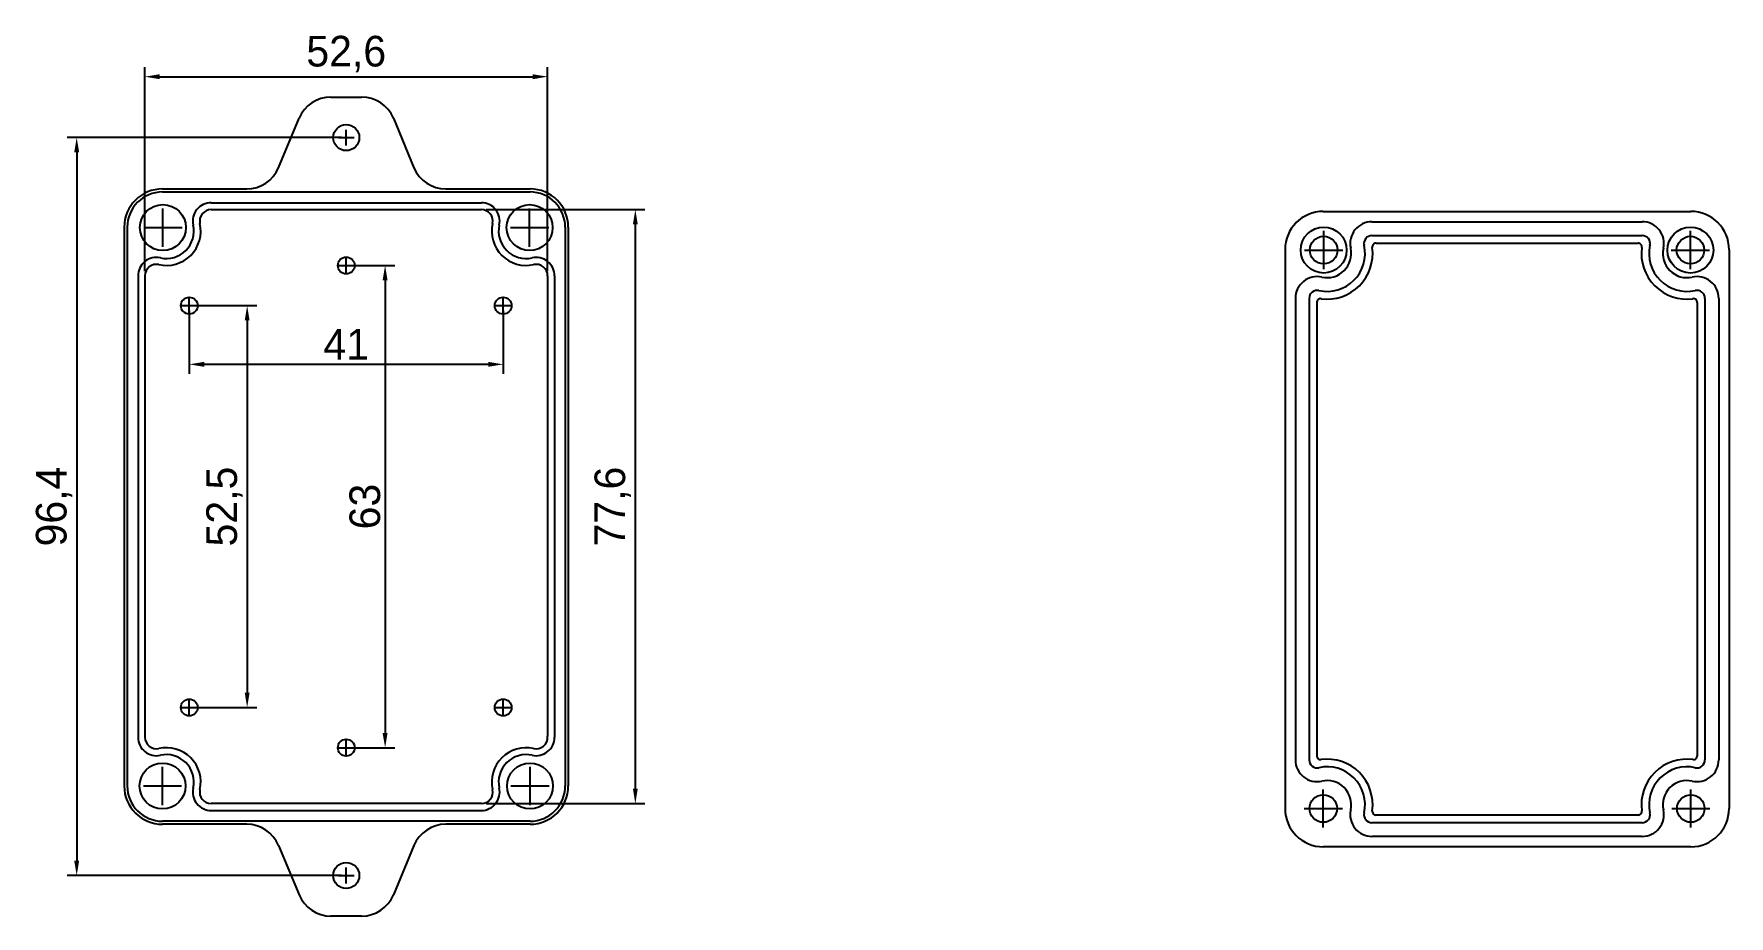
# Model space of a CAD drawing. Header units: millimetres. Extents: x 1144 to 1365, y 338 to 454.
import ezdxf

# ---------------------------------------------------------------- set-up
doc = ezdxf.new("R2010")
doc.units = ezdxf.units.MM
doc.dimstyles.new('ISO-25', dxfattribs={"dimtxt": 4.005, "dimasz": 1.9425, "dimexe": 1.25, "dimexo": 0.615, "dimtad": 1, "dimdec": 4, "dimtxsty": 'Standard', "dimcen": 1.0325, "dimadec": 0, "dimazin": 0, "dimtfac": 1, "dimtdec": 4, "dimtmove": 0, "dimatfit": 3, "dimfxl": 1, "dimarcsym": 0})

# ---------------------------------------------------------------- blocks, each defined once
blk = doc.blocks.new('*D4')
at = {"color": 0, "lineweight": -2}
for p, q in [((1185.46, 423.26), (1191.17, 423.26)), ((1189.92, 421.32), (1189.92, 362.2)), ((1185.46, 360.26), (1191.17, 360.26))]:
    blk.add_line(p, q, dxfattribs=at)
at = {"color": 0}
for points in [[(1189.59, 421.32), (1190.24, 421.32), (1189.92, 423.26)], [(1189.59, 362.2), (1190.24, 362.2), (1189.92, 360.26)]]:
    blk.add_solid(points, dxfattribs=at)
at = {"layer": 'Defpoints', "color": 0}
for p in [(1184.84, 423.26), (1184.84, 360.26), (1189.92, 360.26)]:
    blk.add_point(p, dxfattribs=at)
at = {"color": 0, "insert": (1187.29, 391.76), "char_height": 4.005, "attachment_point": 5, "rotation": 90}
blk.add_mtext('63', dxfattribs=at)
blk = doc.blocks.new('*D6')
at = {"color": 0, "lineweight": -2}
for p, q in [((1164.34, 417.39), (1164.34, 409.09)), ((1205.34, 417.39), (1205.34, 409.09)), ((1203.4, 410.34), (1166.29, 410.34))]:
    blk.add_line(p, q, dxfattribs=at)
at = {"color": 0}
for points in [[(1166.29, 410.66), (1166.29, 410.02), (1164.34, 410.34)], [(1203.4, 410.66), (1203.4, 410.02), (1205.34, 410.34)]]:
    blk.add_solid(points, dxfattribs=at)
at = {"layer": 'Defpoints', "color": 0}
for p in [(1164.34, 418.01), (1205.34, 418.01), (1164.34, 410.34)]:
    blk.add_point(p, dxfattribs=at)
at = {"color": 0, "insert": (1184.84, 412.97), "char_height": 4.005, "attachment_point": 5}
blk.add_mtext('41', dxfattribs=at)
blk = doc.blocks.new('*D7')
at = {"color": 0, "lineweight": -2}
for p, q in [((1164.96, 418.01), (1173.15, 418.01)), ((1171.9, 416.07), (1171.9, 367.45)), ((1164.96, 365.51), (1173.15, 365.51))]:
    blk.add_line(p, q, dxfattribs=at)
at = {"color": 0}
for points in [[(1171.58, 416.07), (1172.22, 416.07), (1171.9, 418.01)], [(1171.58, 367.45), (1172.22, 367.45), (1171.9, 365.51)]]:
    blk.add_solid(points, dxfattribs=at)
at = {"layer": 'Defpoints', "color": 0}
for p in [(1164.34, 418.01), (1164.34, 365.51), (1171.9, 365.51)]:
    blk.add_point(p, dxfattribs=at)
at = {"color": 0, "insert": (1168.94, 391.76), "char_height": 4.005, "attachment_point": 5, "rotation": 90}
blk.add_mtext('52,5', dxfattribs=at)
blk = doc.blocks.new('*D8')
at = {"color": 0, "lineweight": -2}
for p, q in [((1158.54, 422.52), (1158.54, 449.17)), ((1160.49, 447.92), (1209.2, 447.92)), ((1211.14, 422.52), (1211.14, 449.17))]:
    blk.add_line(p, q, dxfattribs=at)
at = {"color": 0}
for points in [[(1160.49, 448.24), (1160.49, 447.59), (1158.54, 447.92)], [(1209.2, 448.24), (1209.2, 447.59), (1211.14, 447.92)]]:
    blk.add_solid(points, dxfattribs=at)
at = {"layer": 'Defpoints', "color": 0}
for p in [(1211.14, 447.92), (1158.54, 421.9), (1211.14, 421.9)]:
    blk.add_point(p, dxfattribs=at)
at = {"color": 0, "insert": (1184.84, 450.88), "char_height": 4.005, "attachment_point": 5}
blk.add_mtext('52,6', dxfattribs=at)
blk = doc.blocks.new('*D9')
at = {"color": 0, "lineweight": -2}
for p, q in [((1203.1, 430.56), (1223.85, 430.56)), ((1222.6, 428.62), (1222.6, 354.9)), ((1203.1, 352.96), (1223.85, 352.96))]:
    blk.add_line(p, q, dxfattribs=at)
at = {"color": 0}
for points in [[(1222.28, 428.62), (1222.92, 428.62), (1222.6, 430.56)], [(1222.28, 354.9), (1222.92, 354.9), (1222.6, 352.96)]]:
    blk.add_solid(points, dxfattribs=at)
at = {"layer": 'Defpoints', "color": 0}
for p in [(1202.49, 430.56), (1202.49, 352.96), (1222.6, 352.96)]:
    blk.add_point(p, dxfattribs=at)
at = {"color": 0, "insert": (1219.64, 391.76), "char_height": 4.005, "attachment_point": 5, "rotation": 90}
blk.add_mtext('77,6', dxfattribs=at)
blk = doc.blocks.new('*D12')
at = {"color": 0, "lineweight": -2}
for p, q in [((1184.23, 439.96), (1148.39, 439.96)), ((1149.64, 438.02), (1149.64, 345.5)), ((1184.23, 343.56), (1148.39, 343.56))]:
    blk.add_line(p, q, dxfattribs=at)
at = {"color": 0}
for points in [[(1149.31, 438.02), (1149.96, 438.02), (1149.64, 439.96)], [(1149.31, 345.5), (1149.96, 345.5), (1149.64, 343.56)]]:
    blk.add_solid(points, dxfattribs=at)
at = {"layer": 'Defpoints', "color": 0}
for p in [(1184.84, 439.96), (1149.64, 343.56), (1184.84, 343.56)]:
    blk.add_point(p, dxfattribs=at)
at = {"color": 0, "insert": (1146.68, 391.76), "char_height": 4.005, "attachment_point": 5, "rotation": 90}
blk.add_mtext('96,4', dxfattribs=at)

msp = doc.modelspace()

# ---------------------------------------------------------------- linework, layer by layer
for p, q in [((1182.84499, 445.25846), (1186.84499, 445.25846)), ((1175.99884, 436.02769), (1178.69115, 442.48923)), ((1184.84499, 438.92596), (1184.84499, 440.99096)), ((1190.99884, 442.48923), (1193.69115, 436.02769)), ((1183.81249, 439.95846), (1185.87749, 439.95846)), ((1160.84499, 433.25846), (1171.84499, 433.25846)), ((1160.84499, 432.85846), (1208.84499, 432.85846)), ((1197.84499, 433.25846), (1208.84499, 433.25846)), ((1160.89499, 425.70846), (1160.89499, 430.70846)), ((1167.20247, 431.45846), (1202.48752, 431.45846)), ((1167.20247, 430.55846), (1202.48752, 430.55846)), ((1208.79499, 425.70846), (1208.79499, 430.70846)), ((1312.45377, 430.31455), (1360.45377, 430.31455)), ((1312.45377, 430.31455), (1323.65377, 430.31455)), ((1155.84499, 428.25846), (1155.84499, 355.25846)), ((1156.24499, 428.25846), (1156.24499, 355.25846)), ((1158.39499, 428.20846), (1163.39499, 428.20846)), ((1206.29499, 428.20846), (1211.29499, 428.20846)), ((1213.44499, 428.25846), (1213.44499, 355.25846)), ((1213.84499, 428.25846), (1213.84499, 355.25846)), ((1312.50377, 422.76455), (1312.50377, 427.76455)), ((1318.81124, 428.96455), (1354.09629, 428.96455)), ((1360.40377, 422.76455), (1360.40377, 427.76455)), ((1307.45377, 425.31455), (1307.45377, 352.31455)), ((1310.00377, 425.26455), (1315.00377, 425.26455)), ((1318.81124, 427.16455), (1354.09629, 427.16455)), ((1319.34751, 426.16455), (1353.56002, 426.16455)), ((1357.90377, 425.26455), (1362.90377, 425.26455)), ((1365.45377, 425.31455), (1365.45377, 352.31455)), ((1183.81249, 423.25846), (1185.87749, 423.25846)), ((1183.81249, 423.25846), (1185.87749, 423.25846)), ((1184.84499, 422.22596), (1184.84499, 424.29096)), ((1157.64499, 421.90098), (1157.64499, 361.61593)), ((1158.54499, 421.90098), (1158.54499, 361.61593)), ((1211.14499, 421.90098), (1211.14499, 361.75846)), ((1212.04499, 421.90098), (1212.04499, 361.61593)), ((1164.34499, 416.97596), (1164.34499, 419.04096)), ((1205.34499, 416.97596), (1205.34499, 419.04096)), ((1308.80377, 418.95708), (1308.80377, 358.67203)), ((1310.60377, 418.95708), (1310.60377, 358.67203)), ((1362.30377, 418.95708), (1362.30377, 358.67203)), ((1364.10377, 418.95708), (1364.10377, 358.67203)), ((1163.31249, 418.00846), (1165.37749, 418.00846)), ((1204.31249, 418.00846), (1206.37749, 418.00846)), ((1311.60377, 418.42081), (1311.60377, 359.2083)), ((1361.30377, 418.42081), (1361.30377, 359.2083)), ((1163.31249, 365.50846), (1165.37749, 365.50846)), ((1164.34499, 364.47596), (1164.34499, 366.54096)), ((1204.31249, 365.50846), (1206.37749, 365.50846)), ((1205.34499, 364.47596), (1205.34499, 366.54096)), ((1184.84499, 359.22596), (1184.84499, 361.29096)), ((1183.81249, 360.25846), (1187.04499, 360.25846)), ((1183.81249, 360.25846), (1185.87749, 360.25846)), ((1160.84499, 352.75846), (1160.84499, 357.75846)), ((1208.84499, 352.75846), (1208.84499, 357.75846)), ((1158.34499, 355.25846), (1163.34499, 355.25846)), ((1206.34499, 355.25846), (1211.34499, 355.25846)), ((1312.45377, 349.81455), (1312.45377, 354.81455)), ((1360.45377, 349.81455), (1360.45377, 354.81455)), ((1202.48752, 352.95846), (1167.20247, 352.95846)), ((1167.20247, 352.05846), (1202.48752, 352.05846)), ((1309.95377, 352.31455), (1314.95377, 352.31455)), ((1357.95377, 352.31455), (1362.95377, 352.31455)), ((1208.84499, 350.65846), (1160.84499, 350.65846)), ((1171.84499, 350.25846), (1160.84499, 350.25846)), ((1208.84499, 350.25846), (1197.84499, 350.25846)), ((1354.09629, 350.46455), (1318.81124, 350.46455)), ((1353.56002, 351.46455), (1319.34751, 351.46455)), ((1354.09629, 348.66455), (1318.81124, 348.66455)), ((1175.99884, 347.48923), (1178.69115, 341.02769)), ((1193.69115, 347.48923), (1190.99884, 341.02769)), ((1360.45377, 347.31455), (1312.45377, 347.31455)), ((1360.45377, 347.31455), (1349.25377, 347.31455)), ((1183.81249, 343.55846), (1185.87749, 343.55846)), ((1184.84499, 342.52596), (1184.84499, 344.59096)), ((1186.84499, 338.25846), (1182.84499, 338.25846))]:
    msp.add_line(p, q)
for centre, radius in [((1184.84499, 439.95846), 1.7), ((1160.89499, 428.20846), 3), ((1208.79499, 428.20846), 3), ((1312.50377, 425.26455), 3), ((1360.40377, 425.26455), 3), ((1312.50377, 425.26455), 1.8), ((1360.40377, 425.26455), 1.8), ((1184.84499, 423.25846), 1.1), ((1164.34499, 418.00846), 1.1), ((1205.34499, 418.00846), 1.1), ((1164.34499, 365.50846), 1.1), ((1205.34499, 365.50846), 1.1), ((1184.84499, 360.25846), 1.1), ((1160.84499, 355.25846), 3), ((1208.84499, 355.25846), 3), ((1312.45377, 352.31455), 1.8), ((1360.45377, 352.31455), 1.8), ((1184.84499, 343.55846), 1.7)]:
    msp.add_circle(centre, radius)
for centre, radius, start, end in [((1182.84499, 440.75846), 4.5, 90, 157.3801351), ((1186.84499, 440.75846), 4.5, 22.6198649, 90), ((1171.84499, 437.75846), 4.5, 270, 337.3801351), ((1197.84499, 437.75846), 4.5, 202.6198649, 270), ((1160.84499, 428.25846), 5, 90, 180), ((1160.84499, 428.25846), 4.6, 90, 180), ((1208.84499, 428.25846), 5, 360, 90), ((1208.84499, 428.25846), 4.6, 360, 90), ((1167.20247, 429.05846), 2.4, 90, 192.5133254), ((1167.20247, 429.05846), 1.5, 90, 192.5133254), ((1202.48752, 429.05846), 2.4, 347.4866746, 90), ((1202.48752, 429.05846), 1.5, 347.4866746, 90), ((1312.45377, 425.31455), 5, 90, 180), ((1360.45377, 425.31455), 5, 360, 90), ((1161.34499, 427.75846), 4.5, 257.4866746, 12.5133254), ((1161.34499, 427.75846), 3.6, 257.4866746, 12.5133254), ((1208.34499, 427.75846), 4.5, 167.4866746, 282.5133254), ((1208.34499, 427.75846), 3.6, 167.4866746, 282.5133254), ((1208.34499, 427.75846), 3.6, 167.4866746, 282.5133254), ((1318.81124, 426.11455), 2.85, 90, 192.5133254), ((1354.09629, 426.11455), 2.85, 347.4866746, 90), ((1312.95377, 424.81455), 4.95, 257.4866746, 12.5133254), ((1312.95377, 424.81455), 5.95, 262.4273659, 7.5726341), ((1312.95377, 424.81455), 3.15, 257.4866746, 12.5133254), ((1318.81124, 426.11455), 1.05, 90, 192.5133254), ((1319.34751, 425.66455), 0.5, 90, 187.5726341), ((1353.56002, 425.66455), 0.5, 352.4273659, 90), ((1359.95377, 424.81455), 5.95, 172.4273659, 277.5726341), ((1354.09629, 426.11455), 1.05, 347.4866746, 90), ((1359.95377, 424.81455), 4.95, 167.4866746, 282.5133254), ((1359.95377, 424.81455), 3.15, 167.4866746, 282.5133254), ((1160.04499, 421.90098), 2.4, 77.4866746, 180), ((1160.04499, 421.90098), 1.5, 77.4866746, 180), ((1209.64499, 421.90098), 2.4, 0, 102.5133254), ((1209.64499, 421.90098), 1.5, 0, 102.5133254), ((1311.65377, 418.95708), 2.85, 77.4866746, 180), ((1361.25377, 418.95708), 2.85, 0, 102.5133254), ((1311.65377, 418.95708), 1.05, 77.4866746, 180), ((1312.10377, 418.42081), 0.5, 82.4273659, 180), ((1360.80377, 418.42081), 0.5, 0, 97.5726341), ((1361.25377, 418.95708), 1.05, 0, 102.5133254), ((1160.04499, 361.61593), 2.4, 180, 282.5133254), ((1160.04499, 361.75846), 1.5, 180, 182.7230738), ((1160.04499, 361.61593), 1.5, 180, 282.5133254), ((1209.64499, 361.61593), 2.4, 257.4866746, 0), ((1209.64499, 361.61593), 1.5, 257.4866746, 2.7230738), ((1209.64499, 361.75846), 1.5, 357.2769262, 0), ((1161.34499, 355.75846), 4.5, 347.4866746, 102.5133254), ((1161.34499, 355.75846), 3.6, 347.4866746, 102.5133254), ((1208.34499, 355.75846), 4.5, 77.4866746, 192.5133254), ((1208.34499, 355.75846), 3.6, 77.4866746, 192.5133254), ((1312.10377, 359.2083), 0.5, 180, 277.5726341), ((1312.95377, 352.81455), 5.95, 352.4273659, 97.5726341), ((1359.95377, 352.81455), 5.95, 82.4273659, 187.5726341), ((1360.80377, 359.2083), 0.5, 262.4273659, 0), ((1311.65377, 358.67203), 2.85, 180, 282.5133254), ((1311.65377, 358.67203), 1.05, 180, 282.5133254), ((1312.95377, 352.81455), 4.95, 347.4866746, 102.5133254), ((1359.95377, 352.81455), 4.95, 77.4866746, 192.5133254), ((1361.25377, 358.67203), 2.85, 257.4866746, 0), ((1361.25377, 358.67203), 1.05, 257.4866746, 0), ((1160.84499, 355.25846), 5, 180, 270), ((1160.84499, 355.25846), 4.6, 180, 270), ((1167.20247, 354.45846), 2.4, 167.4866746, 270), ((1167.20247, 354.45846), 1.5, 167.4866746, 270), ((1202.48752, 354.45846), 2.4, 270, 12.5133254), ((1202.48752, 354.45846), 1.5, 270, 12.5133254), ((1208.84499, 355.25846), 4.6, 270, 0), ((1208.84499, 355.25846), 5, 270, 0), ((1312.95377, 352.81455), 3.15, 347.4866746, 102.5133254), ((1359.95377, 352.81455), 3.15, 77.4866746, 192.5133254), ((1312.45377, 352.31455), 5, 180, 270), ((1318.81124, 351.51455), 2.85, 167.4866746, 270), ((1354.09629, 351.51455), 2.85, 270, 12.5133254), ((1360.45377, 352.31455), 5, 270, 0), ((1171.84499, 345.75846), 4.5, 22.6198649, 90), ((1197.84499, 345.75846), 4.5, 90, 157.3801351), ((1318.81124, 351.51455), 1.05, 167.4866746, 270), ((1319.34751, 351.96455), 0.5, 172.4273659, 270), ((1353.56002, 351.96455), 0.5, 270, 7.5726341), ((1354.09629, 351.51455), 1.05, 270, 12.5133254), ((1182.84499, 342.75846), 4.5, 202.6198649, 270), ((1186.84499, 342.75846), 4.5, 270, 337.3801351)]:
    msp.add_arc(centre, radius, start, end)

# ---------------------------------------------------------------- dimensions: what is measured, and where the dimension line sits
for base, p1, p2, picture, middle in [((1211.14499, 447.91872), (1158.54499, 421.90098), (1211.14499, 421.90098), '*D8', (1184.84499, 450.87997)), ((1164.34499, 410.33903), (1205.34499, 418.00846), (1164.34499, 418.00846), '*D6', (1184.84499, 412.96653))]:
    dim = msp.add_linear_dim(base=base, p1=p1, p2=p2, dimstyle='ISO-25')
    dim.commit()
    dim.dimension.update_dxf_attribs({"geometry": picture, "text_midpoint": middle})
for base, p1, p2, picture, middle in [((1149.63816, 343.55846), (1184.84499, 439.95846), (1184.84499, 343.55846), '*D12', (1146.67691, 391.75846)), ((1222.59977, 352.95846), (1202.48752, 430.55846), (1202.48752, 352.95846), '*D9', (1219.63852, 391.75846)), ((1189.91671, 360.25846), (1184.84499, 423.25846), (1184.84499, 360.25846), '*D4', (1187.28921, 391.75846)), ((1171.9002, 365.50846), (1164.34499, 418.00846), (1164.34499, 365.50846), '*D7', (1168.93895, 391.75846))]:
    dim = msp.add_linear_dim(base=base, p1=p1, p2=p2, angle=90, dimstyle='ISO-25')
    dim.commit()
    dim.dimension.update_dxf_attribs({"geometry": picture, "text_midpoint": middle})

doc.saveas('drawing.dxf')
